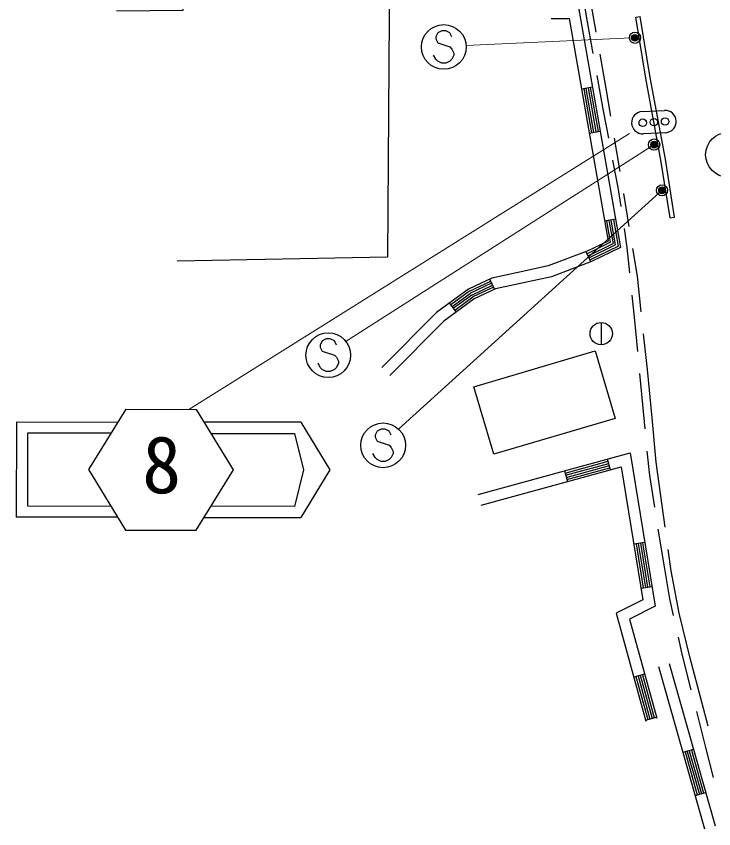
# Model space of a CAD drawing. Units: millimetres, scale not verified. Extents: x 40000 to 680000, y 20000 to 380000.
# Drawn here: x 75399 to 106602, y 230537 to 266894 of the extents above; entities that cross this region are included whole.
import ezdxf
from ezdxf.enums import TextEntityAlignment as Align

# ---------------------------------------------------------------- set-up
doc = ezdxf.new("R2010")
doc.units = ezdxf.units.MM
doc.header["$LTSCALE"] = 1000
doc.header["$PDMODE"] = 32
doc.header["$PDSIZE"] = 500
for name, color, linetype, lineweight in [('M-BGD', 7, 'Continuous', 25), ('M-BGD-EXST', 7, 'Continuous', 25), ('M-STR-HTXT', 7, 'Continuous', 13), ('M-STR-STRC', 7, 'Continuous', 25)]:
    doc.layers.add(name, color=color, linetype=linetype, lineweight=lineweight)
doc.styles.add('ＭＳ ゴシック', font='')
doc.styles.get('ＭＳ ゴシック').set_extended_font_data('MS Gothic')

msp = doc.modelspace()

# ---------------------------------------------------------------- linework, layer by layer
at = {"layer": 'M-BGD'}
for p, q in [((100928, 266808), (100746, 267868)), ((101349, 266188), (101076, 267738)), ((100555, 267284), (102431, 256552)), ((103110, 266847), (103307, 266880)), ((99336, 266795), (100134, 266788)), ((100134, 266788), (101874, 256835)), ((101212, 265229), (100928, 266808)), ((101796, 263654), (101523, 265203)), ((101673, 262666), (101389, 264245)), ((101178, 263720), (100685, 263634)), ((100784, 263651), (101128, 261681)), ((100882, 263668), (101227, 261698)), ((100981, 263686), (101325, 261715)), ((101079, 263703), (101424, 261733)), ((102002, 262417), (101796, 263654)), ((101906, 261440), (101673, 262666)), ((101030, 261664), (101522, 261750)), ((102412, 259951), (102166, 261431)), ((102325, 259231), (102092, 260457)), ((102454, 258384), (102325, 259231)), ((102823, 257485), (102576, 258964)), ((102211, 257810), (101718, 257724)), ((102208, 256665), (102014, 257775)), ((102112, 257792), (102319, 256609)), ((104648, 257876), (104846, 257907)), ((101985, 256778), (101817, 257741)), ((101915, 257758), (102096, 256722)), ((102733, 256548), (102604, 257395)), ((101985, 256778), (100933, 256260)), ((101874, 256835), (100941, 256375)), ((100977, 256170), (102096, 256722)), ((100941, 256375), (99201, 255721)), ((101110, 255901), (100889, 256349)), ((102208, 256665), (101022, 256080)), ((101066, 255991), (102319, 256609)), ((102431, 256552), (101140, 255915)), ((102851, 255408), (102733, 256548)), ((103193, 255261), (102987, 256498)), ((99201, 255721), (97771, 255411)), ((101140, 255915), (99343, 255240)), ((97771, 255411), (96677, 255175)), ((99343, 255240), (97876, 254923)), ((103360, 253671), (103193, 255261)), ((96677, 255175), (95624, 254679)), ((95675, 254593), (96625, 255039)), ((96667, 254949), (95726, 254506)), ((96795, 254677), (96582, 255130)), ((97876, 254923), (96838, 254698)), ((95624, 254679), (94195, 253632)), ((95675, 254593), (94846, 253985)), ((94905, 253904), (95726, 254506)), ((95778, 254420), (96710, 254858)), ((96752, 254768), (95829, 254333)), ((96838, 254698), (95880, 254247)), ((95880, 254247), (94522, 253252)), ((95778, 254420), (94964, 253824)), ((95023, 253743), (95829, 254333)), ((103073, 253275), (102955, 254414)), ((95082, 253662), (94787, 254066)), ((94195, 253632), (91756, 251173)), ((94522, 253252), (92111, 250821)), ((101568, 253192), (101568, 252192)), ((103202, 251899), (103073, 253275)), ((103632, 251086), (103465, 252677)), ((103424, 249528), (103295, 250904)), ((103840, 248926), (103632, 251086)), ((103532, 248431), (103424, 249528)), ((104027, 246934), (103840, 248926)), ((96066, 245492), (102866, 247358)), ((102866, 247358), (103985, 240495)), ((103737, 246339), (103629, 247436)), ((99950, 246454), (101879, 246983)), ((99977, 246358), (101906, 246887)), ((101985, 246597), (101853, 247080)), ((104291, 244996), (104027, 246934)), ((96199, 245010), (102462, 246728)), ((99924, 246550), (100056, 246068)), ((100003, 246261), (101932, 246790)), ((100030, 246165), (101958, 246694)), ((102462, 246728), (103432, 240778)), ((103964, 244928), (103737, 246339)), ((104425, 244029), (104291, 244996)), ((104349, 242531), (104122, 243941)), ((103520, 243349), (103026, 243268)), ((103125, 243285), (103447, 241311)), ((103224, 243301), (103546, 241327)), ((103322, 243317), (103644, 241343)), ((103421, 243333), (103743, 241359)), ((104696, 242072), (104562, 243039)), ((104631, 240827), (104349, 242531)), ((105057, 240179), (104696, 242072)), ((103348, 241295), (103842, 241375)), ((103432, 240778), (102241, 240185)), ((104801, 240079), (104631, 240827)), ((103985, 240495), (102832, 239921)), ((102241, 240185), (103567, 235353)), ((105551, 238167), (105057, 240179)), ((102832, 239921), (104049, 235485)), ((105195, 238355), (105024, 239104)), ((105596, 236752), (105195, 238355)), ((106075, 236200), (105551, 238167)), ((104128, 237793), (106188, 230537)), ((104609, 237930), (106669, 230674)), ((103508, 237455), (103026, 237323)), ((103412, 237428), (103941, 235500)), ((103123, 237349), (103652, 235420)), ((103219, 237375), (103748, 235447)), ((103316, 237402), (103845, 235473)), ((106358, 235134), (106075, 236200)), ((106241, 234179), (105839, 235782)), ((103556, 235394), (104038, 235526)), ((106590, 232833), (106241, 234179)), ((105701, 234082), (105220, 233945)), ((105317, 233973), (105863, 232049)), ((105413, 234000), (105959, 232076)), ((105509, 234027), (106055, 232103)), ((105605, 234055), (106151, 232131)), ((105767, 232021), (106248, 232158))]:
    msp.add_line(p, q, dxfattribs=at)
for points in [[(79888, 267143), (82861, 267159), (83132, 275318), (97436, 274978), (97368, 269053), (92101, 269041), (92002, 256113), (82605, 255927)], [(104846, 257907), (104437, 260493), (103759, 264154), (103307, 266880)], [(104648, 257876), (104240, 260459), (103562, 264120), (103110, 266847)]]:
    msp.add_lwpolyline(points, dxfattribs=at)
msp.add_lwpolyline([(95869, 250315), (101298, 251921), (102192, 248900), (96763, 247294)], close=True, dxfattribs=at)
for centre, radius in [((103076, 265929), 150), ((103076, 265929), 120), ((103076, 265929), 90), ((103076, 265929), 60), ((103076, 265929), 30), ((103076, 265929), 20), ((103935, 261151), 150), ((103935, 261151), 120), ((103935, 261151), 90), ((103935, 261151), 60), ((103935, 261151), 30), ((103935, 261151), 20), ((104288, 259103), 150), ((104288, 259103), 120), ((104288, 259103), 90), ((104288, 259103), 60), ((104288, 259103), 30), ((104288, 259103), 20), ((101568, 252692), 500)]:
    msp.add_circle(centre, radius, dxfattribs=at)
for p in [(103076, 265929), (103935, 261151), (104288, 259103)]:
    msp.add_point(p, dxfattribs=at)
at = {"layer": 'M-BGD-EXST'}
msp.add_circle((107238, 260694), 1000, dxfattribs=at)
at = {"layer": 'M-STR-HTXT'}
for p, q in [((95506, 265579), (102927, 265922)), ((102834, 261652), (83125, 249301)), ((90108, 252318), (103809, 261070)), ((92500, 248416), (104177, 259002))]:
    msp.add_line(p, q, dxfattribs=at)
at = {"layer": 'M-STR-STRC'}
for p, q in [((94254, 266156), (94163, 265974)), ((94435, 266247), (94254, 266156)), ((94617, 266247), (94435, 266247)), ((94799, 266156), (94617, 266247)), ((94890, 265974), (94799, 266156)), ((94163, 265974), (94163, 265883)), ((94163, 265883), (94254, 265701)), ((94254, 265701), (94799, 265519)), ((94799, 265519), (94890, 265428)), ((94890, 265428), (94981, 265247)), ((94163, 264974), (94072, 265156)), ((94981, 265156), (94890, 264974)), ((94981, 265247), (94981, 265156)), ((94254, 264883), (94163, 264974)), ((94435, 264792), (94254, 264883)), ((94617, 264792), (94435, 264792)), ((94799, 264883), (94617, 264792)), ((94890, 264974), (94799, 264883)), ((103399, 262628), (104398, 262683)), ((104452, 261684), (103454, 261630)), ((89084, 252364), (88993, 252182)), ((89266, 252455), (89084, 252364)), ((89448, 252455), (89266, 252455)), ((89630, 252364), (89448, 252455)), ((89720, 252182), (89630, 252364)), ((88993, 252182), (88993, 252091)), ((88993, 252091), (89084, 251909)), ((89084, 251909), (89630, 251728)), ((89630, 251728), (89720, 251637)), ((89720, 251637), (89811, 251455)), ((88993, 251182), (88902, 251364)), ((89811, 251364), (89720, 251182)), ((89811, 251455), (89811, 251364)), ((89084, 251091), (88993, 251182)), ((89266, 251000), (89084, 251091)), ((89448, 251000), (89266, 251000)), ((89630, 251091), (89448, 251000)), ((89720, 251182), (89630, 251091)), ((80298, 249305), (78636, 246607)), ((80298, 249305), (83462, 249300)), ((85116, 246598), (83462, 249300)), ((75405, 248742), (75399, 244482)), ((75405, 248742), (79948, 248736)), ((88135, 248724), (83811, 248730)), ((88135, 248724), (89420, 246592)), ((91539, 248330), (91448, 248149)), ((91721, 248421), (91539, 248330)), ((91903, 248421), (91721, 248421)), ((92084, 248330), (91903, 248421)), ((92175, 248149), (92084, 248330)), ((75905, 248242), (75900, 244981)), ((79640, 248236), (75905, 248242)), ((84117, 248230), (87852, 248225)), ((87852, 248225), (88252, 246594)), ((91448, 248149), (91448, 248058)), ((91448, 248058), (91539, 247876)), ((91539, 247876), (92084, 247694)), ((92084, 247694), (92175, 247603)), ((92175, 247603), (92266, 247421)), ((91448, 247149), (91357, 247330)), ((92266, 247330), (92175, 247149)), ((92266, 247421), (92266, 247330)), ((91539, 247058), (91448, 247149)), ((91721, 246967), (91539, 247058)), ((91903, 246967), (91721, 246967)), ((92084, 247058), (91903, 246967)), ((92175, 247149), (92084, 247058)), ((78636, 246607), (80291, 243905)), ((83454, 243901), (85116, 246598)), ((88252, 246594), (87847, 244964)), ((89420, 246592), (88129, 244463)), ((75900, 244981), (79635, 244976)), ((87847, 244964), (84112, 244969)), ((79942, 244475), (75399, 244482)), ((83804, 244470), (88129, 244463)), ((80291, 243905), (83454, 243901))]:
    msp.add_line(p, q, dxfattribs=at)
for centre, radius in [((94526, 265519), 1000), ((103426, 262129), 167), ((103926, 262156), 167), ((104425, 262183), 167), ((89357, 251728), 1000), ((91812, 247694), 1000)]:
    msp.add_circle(centre, radius, dxfattribs=at)
for centre, start, end in [((103426, 262129), 93.1048, 273.1048), ((104425, 262183), 273.1048, 93.1048)]:
    msp.add_arc(centre, 500, start, end, dxfattribs=at)

# ---------------------------------------------------------------- texts
at = {"layer": 'M-STR-STRC', "style": 'ＭＳ ゴシック'}
msp.add_text('8', height=2566, rotation=359.918, dxfattribs=at).set_placement((81028, 244781), align=Align.BOTTOM_LEFT)

doc.saveas('drawing.dxf')
